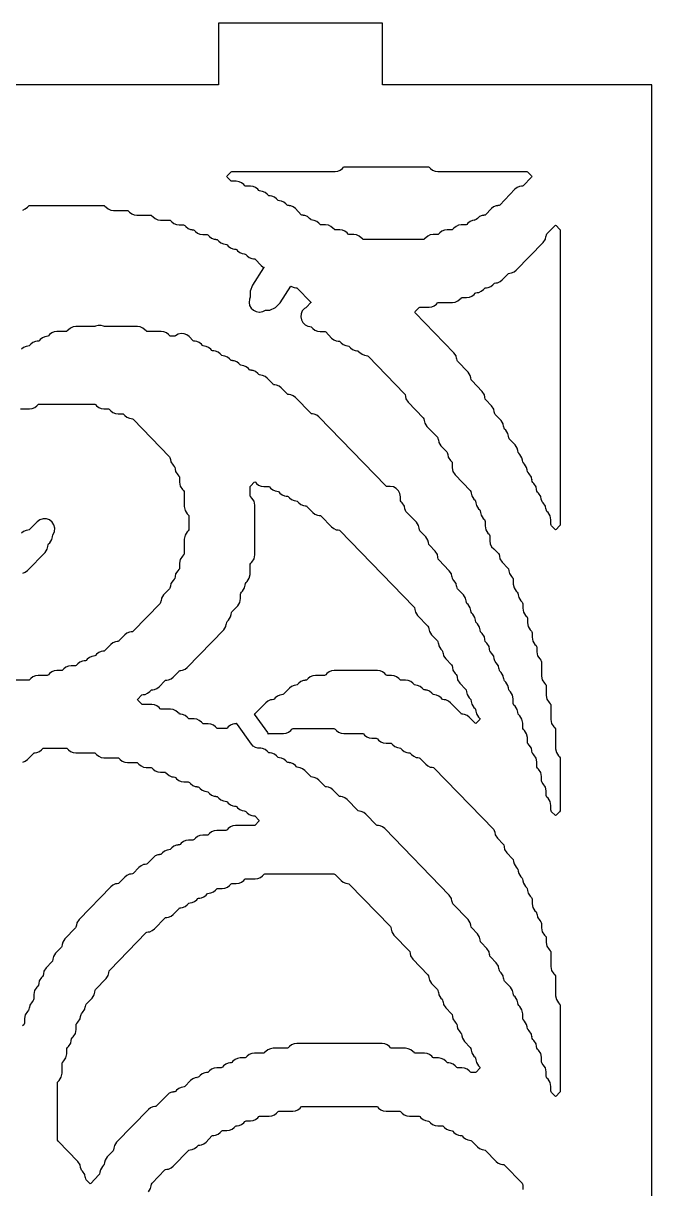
# Model space of a CAD drawing. Header units: millimetres. Extents: x 10 to 410, y 18 to 283.
# Drawn here: x 111.6 to 142.3, y 90.1 to 147 of the extents above; entities that cross this region are included whole.
import ezdxf

# ---------------------------------------------------------------- set-up
doc = ezdxf.new("R2010")
doc.units = ezdxf.units.MM
doc.layers.add('CUT', color=1, linetype='Continuous')

msp = doc.modelspace()

# ---------------------------------------------------------------- linework, layer by layer
at = {"layer": 'CUT'}
for points in [[(142.2679, 144), (129.134, 144), (129.134, 147), (121.134, 147), (121.134, 144), (100.134, 144), (100.134, 147), (92.134, 147), (92.134, 144), (79, 144), (79, 24), (92.134, 24), (92.134, 21), (100.134, 21), (100.134, 24), (121.134, 24), (121.134, 21), (129.134, 21), (129.134, 24), (142.2679, 24)], [(131.4701, 139.9155), (131.5746, 139.8332), (131.6971, 139.7814), (131.8289, 139.7637), (136.1706, 139.7637), (136.2022, 139.7595), (136.2273, 139.7397), (136.4064, 139.5551), (136.4261, 139.5274), (136.4064, 139.4997), (135.9979, 139.0788), (135.9729, 139.0591), (135.9082, 139.0504), (135.9085, 139.0484), (135.825, 139.0372), (135.7025, 138.9854), (135.598, 138.9031), (134.8513, 138.1337), (134.8262, 138.1139), (134.7615, 138.1053), (134.7618, 138.1032), (134.6784, 138.092), (134.5559, 138.0402), (134.4514, 137.9579), (134.1633, 137.6611), (134.1383, 137.6414), (134.0736, 137.6327), (134.0738, 137.6306), (133.9904, 137.6194), (133.8679, 137.5676), (133.7634, 137.4854), (133.7047, 137.4248), (133.6796, 137.4051), (133.6149, 137.3964), (133.6152, 137.3944), (133.5318, 137.3832), (133.4093, 137.3313), (133.3048, 137.2491), (133.246, 137.1885), (133.2209, 137.1688), (133.1893, 137.1646), (132.9756, 137.1646), (132.8438, 137.1469), (132.7213, 137.0951), (132.6168, 137.0128), (132.558, 136.9522), (132.533, 136.9325), (132.5014, 136.9283), (132.2876, 136.9283), (132.1558, 136.9106), (132.0333, 136.8588), (131.9288, 136.7765), (131.87, 136.7159), (131.845, 136.6962), (131.8134, 136.692), (131.5996, 136.692), (131.4678, 136.6743), (131.3453, 136.6225), (131.2408, 136.5402), (131.1821, 136.4797), (131.157, 136.4599), (131.1254, 136.4557), (128.2109, 136.4557), (128.1793, 136.4599), (128.1543, 136.4797), (128.0955, 136.5402), (127.991, 136.6225), (127.8685, 136.6743), (127.7367, 136.692), (127.5229, 136.692), (127.4913, 136.6962), (127.4663, 136.7159), (127.4075, 136.7765), (127.303, 136.8588), (127.1805, 136.9106), (127.0487, 136.9283), (126.835, 136.9283), (126.8034, 136.9325), (126.7783, 136.9522), (126.7195, 137.0128), (126.615, 137.0951), (126.4926, 137.1469), (126.3607, 137.1646), (126.147, 137.1646), (126.1154, 137.1688), (126.0903, 137.1885), (126.0316, 137.2491), (125.9271, 137.3313), (125.8046, 137.3832), (125.7212, 137.3944), (125.7214, 137.3964), (125.6567, 137.4051), (125.6317, 137.4248), (125.5729, 137.4854), (125.4684, 137.5676), (125.3459, 137.6194), (125.2625, 137.6306), (125.2628, 137.6327), (125.1981, 137.6414), (125.173, 137.6611), (124.8849, 137.9579), (124.7804, 138.0402), (124.6579, 138.092), (124.5745, 138.1032), (124.5748, 138.1053), (124.5101, 138.1139), (124.485, 138.1337), (124.4263, 138.1942), (124.3218, 138.2765), (124.1993, 138.3283), (124.1159, 138.3395), (124.1161, 138.3415), (124.0514, 138.3502), (124.0264, 138.37), (123.9676, 138.4305), (123.8631, 138.5128), (123.7406, 138.5646), (123.6572, 138.5758), (123.6575, 138.5778), (123.5928, 138.5865), (123.5677, 138.6062), (123.509, 138.6668), (123.4045, 138.7491), (123.282, 138.8009), (123.1986, 138.8121), (123.1988, 138.8141), (123.1341, 138.8228), (123.1091, 138.8425), (123.0503, 138.9031), (122.9458, 138.9854), (122.8233, 139.0372), (122.6915, 139.0549), (122.4777, 139.0549), (122.4461, 139.0591), (122.4211, 139.0788), (122.3623, 139.1394), (122.2578, 139.2216), (122.1353, 139.2735), (122.0035, 139.2911), (121.7898, 139.2911), (121.7582, 139.2954), (121.7331, 139.3151), (121.5539, 139.4997), (121.5343, 139.5274), (121.5539, 139.5551), (121.7331, 139.7397), (121.7582, 139.7595), (121.7898, 139.7637), (126.8194, 139.7637), (126.9512, 139.7814), (127.0737, 139.8332), (127.1782, 139.9155), (127.237, 139.976), (127.262, 139.9958), (127.2936, 140), (131.3547, 140), (131.3863, 139.9958), (131.4114, 139.976)], [(132.9114, 133.5357), (132.9702, 133.5963), (132.9952, 133.616), (133.0268, 133.6203), (133.2406, 133.6203), (133.3724, 133.6379), (133.4949, 133.6898), (133.5994, 133.772), (133.6581, 133.8326), (133.6832, 133.8523), (133.7479, 133.861), (133.7476, 133.863), (133.831, 133.8742), (133.9535, 133.926), (134.058, 134.0083), (134.1168, 134.0689), (134.1418, 134.0886), (134.2066, 134.0973), (134.2063, 134.0993), (134.2897, 134.1105), (134.4122, 134.1623), (134.5167, 134.2446), (134.5754, 134.3051), (134.6005, 134.3249), (134.6652, 134.3336), (134.6649, 134.3356), (134.7484, 134.3468), (134.8708, 134.3986), (134.9753, 134.4809), (135.2634, 134.7777), (135.2885, 134.7974), (135.3532, 134.8061), (135.3529, 134.8082), (135.4363, 134.8194), (135.5588, 134.8712), (135.6633, 134.9535), (136.9801, 136.3102), (137.0847, 136.4706), (137.1093, 136.5968), (137.1121, 136.5963), (137.13, 136.6884), (137.155, 136.7266), (137.552, 137.1358), (137.58, 137.1566), (137.6079, 137.1358), (137.7757, 136.9629), (137.8006, 136.9247), (137.8093, 136.88), (137.8093, 122.5631), (137.8006, 122.5183), (137.7757, 122.4801), (137.6079, 122.3073), (137.58, 122.2865), (137.552, 122.3073), (137.3843, 122.4801), (137.3594, 122.5183), (137.3506, 122.5631), (137.3506, 122.7846), (137.314, 122.9725), (137.2094, 123.1328), (137.155, 123.189), (137.13, 123.2272), (137.1121, 123.3193), (137.1093, 123.3188), (137.0847, 123.4451), (136.9801, 123.6054), (136.9256, 123.6615), (136.9007, 123.6997), (136.8827, 123.7919), (136.88, 123.7914), (136.8553, 123.9176), (136.7508, 124.078), (136.6963, 124.1341), (136.6714, 124.1723), (136.6534, 124.2645), (136.6506, 124.2639), (136.626, 124.3902), (136.5215, 124.5506), (136.467, 124.6067), (136.4421, 124.6449), (136.4241, 124.7371), (136.4213, 124.7365), (136.3967, 124.8628), (136.2921, 125.0231), (136.2376, 125.0793), (136.2127, 125.1175), (136.1948, 125.2096), (136.192, 125.2091), (136.1674, 125.3354), (136.0628, 125.4957), (136.0083, 125.5518), (135.9834, 125.59), (135.9654, 125.6822), (135.9627, 125.6817), (135.938, 125.8079), (135.8335, 125.9683), (135.779, 126.0244), (135.7541, 126.0626), (135.7361, 126.1548), (135.7333, 126.1542), (135.7087, 126.2805), (135.6041, 126.4408), (135.3203, 126.7333), (135.2954, 126.7715), (135.2774, 126.8636), (135.2747, 126.8631), (135.25, 126.9894), (135.1455, 127.1497), (135.091, 127.2058), (135.0661, 127.244), (135.0481, 127.3362), (135.0453, 127.3357), (135.0207, 127.4619), (134.9162, 127.6223), (134.6323, 127.9147), (134.6074, 127.9529), (134.5895, 128.0451), (134.5867, 128.0445), (134.5621, 128.1708), (134.4575, 128.3311), (134.1737, 128.6236), (134.1488, 128.6618), (134.1308, 128.7539), (134.128, 128.7534), (134.1034, 128.8797), (133.9989, 129.04), (133.4857, 129.5687), (133.4608, 129.6069), (133.4428, 129.6991), (133.4401, 129.6985), (133.4154, 129.8248), (133.3109, 129.9851), (132.7977, 130.5139), (132.7728, 130.5521), (132.7548, 130.6442), (132.7521, 130.6437), (132.7274, 130.77), (132.6229, 130.9303), (130.727, 132.8837), (130.7074, 132.9114), (130.727, 132.9391), (130.9062, 133.1237), (130.9313, 133.1434), (130.9629, 133.1477), (131.406, 133.1477), (131.5378, 133.1654), (131.6603, 133.2172), (131.7647, 133.2994), (131.8235, 133.36), (131.8486, 133.3797), (131.8802, 133.384), (132.5526, 133.384), (132.6844, 133.4017), (132.8069, 133.4535)], [(124.6556, 112.5062), (124.7144, 112.5668), (124.7394, 112.5865), (124.771, 112.5907), (126.7682, 112.5907), (126.7998, 112.5865), (126.8248, 112.5668), (126.8836, 112.5062), (126.9881, 112.4239), (127.1106, 112.3721), (127.2424, 112.3544), (128.1441, 112.3544), (128.1757, 112.3502), (128.2008, 112.3305), (128.2596, 112.2699), (128.3641, 112.1876), (128.4865, 112.1358), (128.6184, 112.1181), (128.8321, 112.1181), (128.8637, 112.1139), (128.8888, 112.0942), (128.9475, 112.0336), (129.052, 111.9514), (129.1745, 111.8995), (129.3063, 111.8819), (129.5201, 111.8819), (129.5517, 111.8776), (129.5768, 111.8579), (129.6355, 111.7973), (129.74, 111.7151), (129.8625, 111.6633), (129.9459, 111.6521), (129.9457, 111.65), (130.0104, 111.6413), (130.0354, 111.6216), (130.0942, 111.5611), (130.1987, 111.4788), (130.3212, 111.427), (130.4046, 111.4158), (130.4043, 111.4137), (130.469, 111.405), (130.4941, 111.3853), (130.5528, 111.3248), (130.6573, 111.2425), (130.7798, 111.1907), (130.8632, 111.1795), (130.863, 111.1774), (130.9277, 111.1688), (130.9527, 111.149), (131.2408, 110.8522), (131.3453, 110.7699), (131.4678, 110.7181), (131.5512, 110.7069), (131.551, 110.7049), (131.6157, 110.6962), (131.6407, 110.6765), (134.5651, 107.6634), (134.59, 107.6252), (134.608, 107.533), (134.6107, 107.5335), (134.6354, 107.4073), (134.7399, 107.2469), (135.0237, 106.9545), (135.0486, 106.9163), (135.0666, 106.8241), (135.0694, 106.8247), (135.094, 106.6984), (135.1986, 106.5381), (135.4824, 106.2456), (135.5073, 106.2074), (135.5253, 106.1153), (135.528, 106.1158), (135.5527, 105.9895), (135.6572, 105.8292), (135.7117, 105.7731), (135.7366, 105.7349), (135.7546, 105.6427), (135.7574, 105.6432), (135.782, 105.517), (135.8865, 105.3566), (135.941, 105.3005), (135.9659, 105.2623), (135.9839, 105.1701), (135.9867, 105.1707), (136.0113, 105.0444), (136.1159, 104.884), (136.1704, 104.8279), (136.1953, 104.7897), (136.2132, 104.6975), (136.216, 104.6981), (136.2406, 104.5718), (136.3452, 104.4115), (136.3997, 104.3553), (136.4246, 104.3171), (136.4333, 104.2724), (136.4333, 104.0508), (136.47, 103.863), (136.5745, 103.7026), (136.629, 103.6465), (136.6539, 103.6083), (136.6719, 103.5161), (136.6747, 103.5166), (136.6993, 103.3904), (136.8039, 103.23), (136.8583, 103.1739), (136.8833, 103.1357), (136.892, 103.0909), (136.892, 102.8694), (136.9286, 102.6815), (137.0332, 102.5212), (137.0877, 102.465), (137.1126, 102.4268), (137.1213, 102.3821), (137.1213, 102.1605), (137.158, 101.9727), (137.2625, 101.8123), (137.317, 101.7562), (137.3419, 101.718), (137.3506, 101.6732), (137.3506, 100.9791), (137.3873, 100.7912), (137.4918, 100.6309), (137.5463, 100.5747), (137.5712, 100.5365), (137.58, 100.4918), (137.58, 99.5614), (137.6166, 99.3735), (137.7212, 99.2132), (137.7757, 99.157), (137.8006, 99.1188), (137.8093, 99.0741), (137.8093, 94.9175), (137.8006, 94.8727), (137.7757, 94.8345), (137.6079, 94.6617), (137.58, 94.6409), (137.552, 94.6617), (137.3843, 94.8345), (137.3594, 94.8727), (137.3506, 94.9175), (137.3506, 95.139), (137.314, 95.3269), (137.2094, 95.4873), (137.155, 95.5434), (137.13, 95.5816), (137.1213, 95.6264), (137.1213, 95.8479), (137.0847, 96.0358), (136.9801, 96.1961), (136.9256, 96.2523), (136.9007, 96.2905), (136.892, 96.3352), (136.892, 96.5568), (136.8553, 96.7446), (136.7508, 96.905), (136.6963, 96.9611), (136.6714, 96.9993), (136.6534, 97.0915), (136.6506, 97.091), (136.626, 97.2172), (136.5215, 97.3776), (136.467, 97.4337), (136.4421, 97.4719), (136.4241, 97.5641), (136.4213, 97.5635), (136.3967, 97.6898), (136.2921, 97.8501), (136.2376, 97.9063), (136.2127, 97.9445), (136.1948, 98.0366), (136.192, 98.0361), (136.1674, 98.1624), (136.0628, 98.3227), (136.0083, 98.3788), (135.9834, 98.417), (135.9747, 98.4618), (135.9747, 98.6833), (135.938, 98.8712), (135.8335, 99.0316), (135.779, 99.0877), (135.7541, 99.1259), (135.7361, 99.2181), (135.7333, 99.2175), (135.7087, 99.3438), (135.6041, 99.5041), (135.5497, 99.5603), (135.5247, 99.5985), (135.5068, 99.6906), (135.504, 99.6901), (135.4794, 99.8164), (135.3748, 99.9767), (135.091, 100.2691), (135.0661, 100.3073), (135.0481, 100.3995), (135.0453, 100.399), (135.0207, 100.5252), (134.9162, 100.6856), (134.8617, 100.7417), (134.8368, 100.7799), (134.8188, 100.8721), (134.816, 100.8715), (134.7914, 100.9978), (134.6868, 101.1581), (134.403, 101.4506), (134.3781, 101.4888), (134.3601, 101.5809), (134.3574, 101.5804), (134.3327, 101.7067), (134.2282, 101.867), (133.9444, 102.1594), (133.9195, 102.1976), (133.9015, 102.2898), (133.8987, 102.2893), (133.8741, 102.4155), (133.7695, 102.5759), (133.4857, 102.8683), (133.4608, 102.9065), (133.4428, 102.9987), (133.4401, 102.9981), (133.4154, 103.1244), (133.3109, 103.2847), (132.5684, 104.0497), (132.5435, 104.0879), (132.5255, 104.1801), (132.5227, 104.1796), (132.4981, 104.3058), (132.3936, 104.4662), (129.2421, 107.7132), (129.1376, 107.7955), (129.0152, 107.8473), (128.9317, 107.8585), (128.932, 107.8605), (128.8673, 107.8692), (128.8423, 107.8889), (128.3248, 108.4221), (128.2203, 108.5043), (128.0979, 108.5562), (128.0144, 108.5673), (128.0147, 108.5694), (127.95, 108.5781), (127.9249, 108.5978), (127.4075, 109.1309), (127.303, 109.2132), (127.1805, 109.265), (127.0971, 109.2762), (127.0974, 109.2783), (127.0327, 109.2869), (127.0076, 109.3067), (126.7195, 109.6035), (126.615, 109.6858), (126.4926, 109.7376), (126.4091, 109.7488), (126.4094, 109.7508), (126.3447, 109.7595), (126.3197, 109.7792), (126.0316, 110.0761), (125.9271, 110.1583), (125.8046, 110.2102), (125.7212, 110.2214), (125.7214, 110.2234), (125.6567, 110.2321), (125.6317, 110.2518), (125.3436, 110.5487), (125.2391, 110.6309), (125.1166, 110.6827), (125.0332, 110.6939), (125.0334, 110.696), (124.9687, 110.7047), (124.9437, 110.7244), (124.8849, 110.7849), (124.7804, 110.8672), (124.6579, 110.919), (124.5745, 110.9302), (124.5748, 110.9323), (124.5101, 110.9409), (124.485, 110.9607), (124.4263, 111.0212), (124.3218, 111.1035), (124.1993, 111.1553), (124.1159, 111.1665), (124.1161, 111.1686), (124.0514, 111.1772), (124.0264, 111.197), (123.9676, 111.2575), (123.8631, 111.3398), (123.7406, 111.3916), (123.6572, 111.4028), (123.6575, 111.4048), (123.5928, 111.4135), (123.5677, 111.4332), (123.509, 111.4938), (123.4045, 111.5761), (123.282, 111.6279), (123.1986, 111.6391), (123.1987, 111.64), (123.1838, 111.6365), (123.0586, 111.6399), (122.9385, 111.6756), (122.8317, 111.7411), (122.7455, 111.8321), (122.054, 112.7857), (122.0152, 112.8574), (122.009, 112.851), (121.9839, 112.8312), (121.9192, 112.8226), (121.9195, 112.8205), (121.836, 112.8093), (121.7136, 112.7575), (121.6091, 112.6752), (121.5503, 112.6147), (121.5252, 112.595), (121.4936, 112.5907), (121.1018, 112.5907), (121.0702, 112.595), (121.0451, 112.6147), (120.9864, 112.6752), (120.8819, 112.7575), (120.7594, 112.8093), (120.6276, 112.827), (120.4138, 112.827), (120.3822, 112.8312), (120.3571, 112.851), (120.2984, 112.9115), (120.1939, 112.9938), (120.0714, 113.0456), (119.9396, 113.0633), (119.7258, 113.0633), (119.6942, 113.0675), (119.6692, 113.0873), (119.6104, 113.1478), (119.5059, 113.2301), (119.3834, 113.2819), (119.3, 113.2931), (119.3003, 113.2951), (119.2356, 113.3038), (119.2105, 113.3235), (119.1517, 113.3841), (119.0472, 113.4664), (118.9247, 113.5182), (118.7929, 113.5359), (118.3498, 113.5359), (118.3182, 113.5401), (118.2932, 113.5598), (118.2344, 113.6204), (118.1299, 113.7027), (118.0074, 113.7545), (117.8756, 113.7722), (117.4325, 113.7722), (117.4009, 113.7764), (117.3759, 113.7961), (117.1967, 113.9807), (117.1771, 114.0084), (117.1967, 114.0361), (117.3759, 114.2208), (117.4009, 114.2405), (117.4656, 114.2492), (117.4654, 114.2512), (117.5488, 114.2624), (117.6713, 114.3142), (117.7758, 114.3965), (117.8345, 114.457), (117.8596, 114.4768), (117.9243, 114.4855), (117.924, 114.4875), (118.0074, 114.4987), (118.1299, 114.5505), (118.2344, 114.6328), (118.5225, 114.9296), (118.5476, 114.9493), (118.6123, 114.958), (118.612, 114.9601), (118.6954, 114.9713), (118.8179, 115.0231), (118.9224, 115.1054), (119.2105, 115.4022), (119.2356, 115.4219), (119.3003, 115.4306), (119.3, 115.4327), (119.3834, 115.4438), (119.5059, 115.4957), (119.6104, 115.5779), (121.3858, 117.4073), (121.4904, 117.5676), (121.515, 117.6939), (121.5178, 117.6933), (121.5358, 117.7855), (121.5607, 117.8237), (121.6152, 117.8798), (121.7197, 118.0402), (121.7443, 118.1664), (121.7471, 118.1659), (121.7651, 118.2581), (121.79, 118.2963), (122.0738, 118.5887), (122.1784, 118.749), (122.215, 118.9369), (122.215, 119.1584), (122.2237, 119.2032), (122.2487, 119.2414), (122.3031, 119.2976), (122.4077, 119.4579), (122.4323, 119.5842), (122.4351, 119.5836), (122.4531, 119.6758), (122.478, 119.714), (122.5325, 119.7701), (122.637, 119.9305), (122.6737, 120.1184), (122.6737, 120.5762), (122.6824, 120.6209), (122.7073, 120.6591), (122.7618, 120.7153), (122.8664, 120.8756), (122.903, 121.0635), (122.903, 123.4935), (122.8664, 123.6813), (122.7618, 123.8417), (122.7073, 123.8978), (122.6824, 123.936), (122.6737, 123.9808), (122.6737, 124.3568), (122.6824, 124.4015), (122.7073, 124.4397), (122.8751, 124.6126), (122.903, 124.6334), (122.9309, 124.6126), (122.985, 124.5568), (123.0895, 124.4746), (123.212, 124.4228), (123.3438, 124.4051), (123.5576, 124.4051), (123.5892, 124.4008), (123.6142, 124.3811), (123.673, 124.3205), (123.7775, 124.2383), (123.9, 124.1865), (123.9834, 124.1753), (123.9831, 124.1732), (124.0478, 124.1645), (124.0729, 124.1448), (124.1317, 124.0843), (124.2362, 124.002), (124.3587, 123.9502), (124.4421, 123.939), (124.4418, 123.9369), (124.5065, 123.9282), (124.5316, 123.9085), (124.5903, 123.848), (124.6948, 123.7657), (124.8173, 123.7139), (124.9007, 123.7027), (124.9005, 123.7006), (124.9652, 123.692), (124.9902, 123.6722), (125.049, 123.6117), (125.1535, 123.5294), (125.276, 123.4776), (125.3594, 123.4664), (125.3591, 123.4644), (125.4238, 123.4557), (125.4489, 123.4359), (125.737, 123.1391), (125.8415, 123.0568), (125.9639, 123.005), (126.0474, 122.9938), (126.0471, 122.9918), (126.1118, 122.9831), (126.1368, 122.9634), (126.6543, 122.4303), (126.7588, 122.348), (126.8813, 122.2962), (126.9647, 122.285), (126.9644, 122.2829), (127.0291, 122.2742), (127.0542, 122.2545), (130.6665, 118.5326), (130.6914, 118.4944), (130.7094, 118.4022), (130.7122, 118.4027), (130.7368, 118.2765), (130.8413, 118.1161), (131.3545, 117.5874), (131.3794, 117.5492), (131.3974, 117.457), (131.4001, 117.4576), (131.4248, 117.3313), (131.5293, 117.171), (131.8131, 116.8785), (131.838, 116.8403), (131.856, 116.7482), (131.8588, 116.7487), (131.8834, 116.6225), (131.988, 116.4621), (132.0425, 116.406), (132.0674, 116.3678), (132.0854, 116.2756), (132.0881, 116.2761), (132.1127, 116.1499), (132.2173, 115.9895), (132.5011, 115.6971), (132.526, 115.6589), (132.544, 115.5667), (132.5468, 115.5673), (132.5714, 115.441), (132.676, 115.2807), (132.7304, 115.2245), (132.7554, 115.1863), (132.7733, 115.0942), (132.7761, 115.0947), (132.8007, 114.9684), (132.9053, 114.8081), (133.1891, 114.5157), (133.214, 114.4775), (133.232, 114.3853), (133.2348, 114.3858), (133.2594, 114.2596), (133.3639, 114.0992), (133.4184, 114.0431), (133.4433, 114.0049), (133.4613, 113.9127), (133.4641, 113.9133), (133.4887, 113.787), (133.5933, 113.6267), (133.6478, 113.5705), (133.6727, 113.5323), (133.6906, 113.4402), (133.6934, 113.4407), (133.718, 113.3144), (133.8226, 113.1541), (133.8838, 113.091), (133.9035, 113.0633), (133.8838, 113.0356), (133.7093, 112.8558), (133.6814, 112.835), (133.6535, 112.8558), (133.37, 113.1478), (133.2655, 113.2301), (133.1431, 113.2819), (133.0596, 113.2931), (133.0599, 113.2951), (132.9952, 113.3038), (132.9702, 113.3235), (132.4527, 113.8567), (132.3482, 113.9389), (132.2257, 113.9908), (132.1423, 114.0019), (132.1426, 114.004), (132.0779, 114.0127), (132.0528, 114.0324), (131.9941, 114.093), (131.8896, 114.1752), (131.7671, 114.227), (131.6837, 114.2382), (131.6839, 114.2403), (131.6192, 114.249), (131.5942, 114.2687), (131.5354, 114.3292), (131.4309, 114.4115), (131.3084, 114.4633), (131.225, 114.4745), (131.2253, 114.4766), (131.1606, 114.4853), (131.1355, 114.505), (131.0768, 114.5655), (130.9723, 114.6478), (130.8498, 114.6996), (130.7664, 114.7108), (130.7666, 114.7129), (130.7019, 114.7215), (130.6769, 114.7413), (130.6181, 114.8018), (130.5136, 114.8841), (130.3911, 114.9359), (130.2593, 114.9536), (130.0456, 114.9536), (130.0139, 114.9578), (129.9889, 114.9776), (129.9301, 115.0381), (129.8256, 115.1204), (129.7031, 115.1722), (129.5713, 115.1899), (129.3576, 115.1899), (129.326, 115.1941), (129.3009, 115.2138), (129.2421, 115.2744), (129.1376, 115.3567), (129.0152, 115.4085), (128.8833, 115.4262), (126.7837, 115.4262), (126.6519, 115.4085), (126.5294, 115.3567), (126.4249, 115.2744), (126.3662, 115.2138), (126.3411, 115.1941), (126.3095, 115.1899), (125.8664, 115.1899), (125.7346, 115.1722), (125.6121, 115.1204), (125.5076, 115.0381), (125.4489, 114.9776), (125.4238, 114.9578), (125.3591, 114.9491), (125.3594, 114.9471), (125.276, 114.9359), (125.1535, 114.8841), (125.049, 114.8018), (124.9902, 114.7413), (124.9652, 114.7215), (124.9005, 114.7129), (124.9007, 114.7108), (124.8173, 114.6996), (124.6948, 114.6478), (124.5903, 114.5655), (124.3022, 114.2687), (124.2772, 114.249), (124.2125, 114.2403), (124.2127, 114.2382), (124.1293, 114.227), (124.0068, 114.1752), (123.9023, 114.093), (123.8436, 114.0324), (123.8185, 114.0127), (123.7538, 114.004), (123.7541, 114.0019), (123.6707, 113.9908), (123.5482, 113.9389), (123.4437, 113.8567), (122.9263, 113.3235), (122.9012, 113.3038), (122.8675, 113.2993), (123.5227, 112.3957), (123.5615, 112.3241), (123.5677, 112.3305), (123.5928, 112.3502), (123.6244, 112.3544), (124.2968, 112.3544), (124.4286, 112.3721), (124.5511, 112.4239)], [(114.4515, 98.6845), (114.506, 98.7406), (114.6106, 98.9009), (114.6352, 99.0272), (114.638, 99.0267), (114.6559, 99.1188), (114.6808, 99.157), (114.9647, 99.4494), (115.0692, 99.6098), (115.0938, 99.7361), (115.0966, 99.7355), (115.1146, 99.8277), (115.1395, 99.8659), (115.6526, 100.3946), (115.7572, 100.5549), (115.7818, 100.6812), (115.7846, 100.6807), (115.8026, 100.7728), (115.8275, 100.811), (117.6052, 102.6427), (117.6303, 102.6624), (117.695, 102.6711), (117.6947, 102.6732), (117.7781, 102.6844), (117.9006, 102.7362), (118.0051, 102.8184), (118.5225, 103.3516), (118.5476, 103.3713), (118.6123, 103.38), (118.612, 103.382), (118.6954, 103.3932), (118.8179, 103.445), (118.9224, 103.5273), (119.2105, 103.8241), (119.2356, 103.8439), (119.3003, 103.8525), (119.3, 103.8546), (119.3834, 103.8658), (119.5059, 103.9176), (119.6104, 103.9999), (119.6692, 104.0604), (119.6942, 104.0801), (119.7589, 104.0888), (119.7586, 104.0909), (119.8421, 104.1021), (119.9645, 104.1539), (120.069, 104.2362), (120.1278, 104.2967), (120.1529, 104.3164), (120.2176, 104.3251), (120.2173, 104.3272), (120.3007, 104.3384), (120.4232, 104.3902), (120.5277, 104.4724), (120.5865, 104.533), (120.6115, 104.5527), (120.6762, 104.5614), (120.6759, 104.5635), (120.7594, 104.5746), (120.8819, 104.6265), (120.9864, 104.7087), (121.0451, 104.7693), (121.0702, 104.789), (121.1018, 104.7932), (121.3155, 104.7932), (121.4474, 104.8109), (121.5698, 104.8627), (121.6743, 104.945), (121.7331, 105.0056), (121.7582, 105.0253), (121.7898, 105.0295), (122.0035, 105.0295), (122.1353, 105.0472), (122.2578, 105.099), (122.3623, 105.1813), (122.4211, 105.2419), (122.4461, 105.2616), (122.4777, 105.2658), (122.9208, 105.2658), (123.0526, 105.2835), (123.1751, 105.3353), (123.2796, 105.4176), (123.3384, 105.4781), (123.3634, 105.4979), (123.3951, 105.5021), (126.7682, 105.5021), (126.7998, 105.4979), (126.8248, 105.4781), (127.1129, 105.1813), (127.2174, 105.099), (127.3399, 105.0472), (127.4233, 105.036), (127.4231, 105.034), (127.4878, 105.0253), (127.5128, 105.0056), (129.5199, 102.9376), (129.5448, 102.8994), (129.5627, 102.8072), (129.5655, 102.8078), (129.5901, 102.6815), (129.6947, 102.5212), (130.4372, 101.7562), (130.4621, 101.718), (130.4801, 101.6258), (130.4828, 101.6263), (130.5075, 101.5001), (130.612, 101.3397), (131.3545, 100.5747), (131.3794, 100.5365), (131.3974, 100.4444), (131.4001, 100.4449), (131.4248, 100.3187), (131.5293, 100.1583), (131.8131, 99.8659), (131.838, 99.8277), (131.856, 99.7355), (131.8588, 99.7361), (131.8834, 99.6098), (131.988, 99.4494), (132.0425, 99.3933), (132.0674, 99.3551), (132.0854, 99.2629), (132.0881, 99.2635), (132.1127, 99.1372), (132.2173, 98.9769), (132.5011, 98.6845), (132.526, 98.6462), (132.544, 98.5541), (132.5468, 98.5546), (132.5714, 98.4284), (132.676, 98.268), (132.7304, 98.2119), (132.7554, 98.1737), (132.7733, 98.0815), (132.7761, 98.082), (132.8007, 97.9558), (132.9053, 97.7954), (132.9598, 97.7393), (132.9847, 97.7011), (133.0027, 97.6089), (133.0054, 97.6095), (133.0301, 97.4832), (133.1346, 97.3229), (133.4184, 97.0304), (133.4433, 96.9922), (133.4613, 96.9001), (133.4641, 96.9006), (133.4887, 96.7744), (133.5933, 96.614), (133.6478, 96.5579), (133.6727, 96.5197), (133.6906, 96.4275), (133.6934, 96.428), (133.718, 96.3018), (133.8226, 96.1414), (133.8838, 96.0783), (133.9035, 96.0506), (133.8838, 96.0229), (133.7047, 95.8383), (133.6796, 95.8186), (133.648, 95.8143), (133.4855, 95.8143), (133.4539, 95.8186), (133.4288, 95.8383), (133.37, 95.8989), (133.2655, 95.9811), (133.1431, 96.0329), (133.0112, 96.0506), (132.7975, 96.0506), (132.7659, 96.0549), (132.7408, 96.0746), (132.6821, 96.1351), (132.5776, 96.2174), (132.4551, 96.2692), (132.3717, 96.2804), (132.3719, 96.2825), (132.3072, 96.2912), (132.2822, 96.3109), (132.2234, 96.3714), (132.1189, 96.4537), (131.9964, 96.5055), (131.8646, 96.5232), (131.6508, 96.5232), (131.6192, 96.5274), (131.5942, 96.5472), (131.5354, 96.6077), (131.4309, 96.69), (131.3084, 96.7418), (131.1766, 96.7595), (130.7335, 96.7595), (130.7019, 96.7637), (130.6769, 96.7835), (130.6181, 96.844), (130.5136, 96.9263), (130.3911, 96.9781), (130.2593, 96.9958), (129.5869, 96.9958), (129.5553, 97), (129.5302, 97.0197), (129.4715, 97.0803), (129.367, 97.1626), (129.2445, 97.2144), (129.1127, 97.2321), (124.9491, 97.2321), (124.8173, 97.2144), (124.6948, 97.1626), (124.5903, 97.0803), (124.5316, 97.0197), (124.5065, 97), (124.4749, 96.9958), (123.8025, 96.9958), (123.6707, 96.9781), (123.5482, 96.9263), (123.4437, 96.844), (123.3849, 96.7835), (123.3599, 96.7637), (123.3283, 96.7595), (122.8852, 96.7595), (122.7534, 96.7418), (122.6309, 96.69), (122.5264, 96.6077), (122.4676, 96.5472), (122.4426, 96.5274), (122.4109, 96.5232), (122.1972, 96.5232), (122.0654, 96.5055), (121.9429, 96.4537), (121.8384, 96.3714), (121.7796, 96.3109), (121.7546, 96.2912), (121.6899, 96.2825), (121.6901, 96.2804), (121.6067, 96.2692), (121.4842, 96.2174), (121.3797, 96.1351), (121.321, 96.0746), (121.2959, 96.0549), (121.2643, 96.0506), (121.0506, 96.0506), (120.9187, 96.0329), (120.7962, 95.9811), (120.6918, 95.8989), (120.633, 95.8383), (120.6079, 95.8186), (120.5432, 95.8099), (120.5435, 95.8079), (120.4601, 95.7967), (120.3376, 95.7448), (120.2331, 95.6626), (120.1743, 95.602), (120.1493, 95.5823), (120.0846, 95.5736), (120.0848, 95.5716), (120.0014, 95.5604), (119.8789, 95.5086), (119.7744, 95.4263), (119.4863, 95.1295), (119.4613, 95.1097), (119.3966, 95.101), (119.3969, 95.099), (119.3134, 95.0878), (119.191, 95.036), (119.0865, 94.9537), (119.0277, 94.8932), (119.0026, 94.8734), (118.9379, 94.8648), (118.9382, 94.8627), (118.8548, 94.8515), (118.7323, 94.7997), (118.6278, 94.7174), (118.1104, 94.1843), (118.0853, 94.1646), (118.0206, 94.1559), (118.0209, 94.1538), (117.9375, 94.1426), (117.815, 94.0908), (117.7105, 94.0086), (116.1644, 92.4155), (116.0598, 92.2552), (116.0352, 92.1289), (116.0324, 92.1295), (116.0144, 92.0373), (115.9895, 91.9991), (115.7057, 91.7067), (115.6012, 91.5463), (115.5765, 91.4201), (115.5738, 91.4206), (115.5558, 91.3284), (115.5309, 91.2902), (115.4764, 91.2341), (115.3718, 91.0737), (115.3472, 90.9475), (115.3444, 90.948), (115.3265, 90.8559), (115.3015, 90.8177), (114.9045, 90.4085), (114.8765, 90.3877), (114.8486, 90.4085), (114.6808, 90.5814), (114.6559, 90.6196), (114.638, 90.7117), (114.6352, 90.7112), (114.6106, 90.8375), (114.506, 90.9978), (114.4515, 91.0539), (114.4266, 91.0921), (114.4086, 91.1843), (114.4059, 91.1838), (114.3812, 91.31), (114.2767, 91.4704), (113.3049, 92.4717), (113.28, 92.5099), (113.2712, 92.5546), (113.2712, 95.2935), (113.28, 95.3382), (113.3049, 95.3764), (113.3594, 95.4326), (113.4639, 95.5929), (113.5006, 95.7808), (113.5006, 96.2386), (113.5093, 96.2834), (113.5342, 96.3216), (113.5887, 96.3777), (113.6933, 96.5381), (113.7299, 96.7259), (113.7299, 96.9475), (113.7386, 96.9922), (113.7635, 97.0304), (113.818, 97.0866), (113.9226, 97.2469), (113.9472, 97.3732), (113.95, 97.3726), (113.968, 97.4648), (113.9929, 97.503), (114.0473, 97.5592), (114.1519, 97.7195), (114.1886, 97.9074), (114.1886, 98.1289), (114.1973, 98.1737), (114.2222, 98.2119), (114.2767, 98.268), (114.3812, 98.4284), (114.4059, 98.5546), (114.4086, 98.5541), (114.4266, 98.6462)]]:
    msp.add_lwpolyline(points, close=True, dxfattribs=at)
for points in [[(111.5863, 137.8911), (111.7088, 137.9429), (111.8132, 138.0252), (111.872, 138.0857), (111.8971, 138.1055), (111.9287, 138.1097), (115.5311, 138.1097), (115.5627, 138.1055), (115.5878, 138.0857), (115.6465, 138.0252), (115.751, 137.9429), (115.8735, 137.8911), (116.0053, 137.8734), (116.6778, 137.8734), (116.7094, 137.8692), (116.7344, 137.8495), (116.7932, 137.7889), (116.8977, 137.7066), (117.0202, 137.6548), (117.152, 137.6371), (117.8244, 137.6371), (117.856, 137.6329), (117.8811, 137.6132), (117.9398, 137.5526), (118.0443, 137.4703), (118.1668, 137.4185), (118.2986, 137.4008), (118.7417, 137.4008), (118.7733, 137.3966), (118.7984, 137.3769), (118.8571, 137.3163), (118.9616, 137.2341), (119.0841, 137.1822), (119.2159, 137.1646), (119.4297, 137.1646), (119.4613, 137.1603), (119.4863, 137.1406), (119.5451, 137.08), (119.6496, 136.9978), (119.7721, 136.946), (119.8555, 136.9348), (119.8552, 136.9327), (119.9199, 136.924), (119.945, 136.9043), (120.0038, 136.8438), (120.1083, 136.7615), (120.2308, 136.7097), (120.3626, 136.692), (120.5763, 136.692), (120.6079, 136.6877), (120.633, 136.668), (120.6918, 136.6075), (120.7962, 136.5252), (120.9187, 136.4734), (121.0022, 136.4622), (121.0019, 136.4601), (121.0666, 136.4515), (121.0916, 136.4317), (121.1504, 136.3712), (121.2549, 136.2889), (121.3774, 136.2371), (121.4608, 136.2259), (121.4605, 136.2239), (121.5252, 136.2152), (121.5503, 136.1954), (121.6091, 136.1349), (121.7136, 136.0526), (121.836, 136.0008), (121.9195, 135.9896), (121.9192, 135.9876), (121.9839, 135.9789), (122.009, 135.9592), (122.0677, 135.8986), (122.1722, 135.8163), (122.2947, 135.7645), (122.3781, 135.7533), (122.3778, 135.7513), (122.4426, 135.7426), (122.4676, 135.7229), (122.5264, 135.6623), (122.6309, 135.58), (122.7534, 135.5282), (122.8368, 135.517), (122.8365, 135.515), (122.9012, 135.5063), (122.9263, 135.4866), (123.2144, 135.1897), (123.3189, 135.1075), (123.357, 135.0913), (123.3336, 135.0671), (122.7927, 134.2244), (122.6786, 133.9339), (122.6839, 133.6418), (122.6391, 133.5384), (122.6232, 133.3875), (122.6534, 133.2388), (122.7268, 133.106), (122.8366, 133.0013), (122.9727, 132.9344), (123.1227, 132.9114), (123.142, 132.9114), (123.2919, 132.9344), (123.4281, 133.0013), (123.4339, 133.0069), (123.6364, 133.0106), (123.9225, 133.1354), (124.1391, 133.3601), (124.6678, 134.1836), (124.6948, 134.1623), (124.8173, 134.1105), (124.9007, 134.0993), (124.9005, 134.0973), (124.9652, 134.0886), (124.9902, 134.0689), (125.628, 133.4117), (125.6477, 133.384), (125.628, 133.3563), (125.4489, 133.1716), (125.3925, 133.1273), (125.3213, 133.0834), (125.222, 132.9687), (125.1617, 132.8295), (125.1458, 132.6786), (125.176, 132.53), (125.2494, 132.3972), (125.3592, 132.2925), (125.4953, 132.2255), (125.589, 132.2112), (125.5884, 132.207), (125.6531, 132.1983), (125.6782, 132.1786), (125.737, 132.118), (125.8415, 132.0357), (125.9639, 131.9839), (126.0958, 131.9662), (126.3095, 131.9662), (126.3411, 131.962), (126.3662, 131.9423), (126.6543, 131.6454), (126.7588, 131.5632), (126.8813, 131.5114), (126.9647, 131.5002), (126.9644, 131.4981), (127.0291, 131.4894), (127.0542, 131.4697), (127.1129, 131.4092), (127.2174, 131.3269), (127.3399, 131.2751), (127.4233, 131.2639), (127.4231, 131.2618), (127.4878, 131.2531), (127.5128, 131.2334), (127.5716, 131.1729), (127.6761, 131.0906), (127.7986, 131.0388), (127.882, 131.0276), (127.8817, 131.0255), (127.9464, 131.0169), (127.9715, 130.9971), (128.0302, 130.9366), (128.1347, 130.8543), (128.2572, 130.8025), (128.3406, 130.7913), (128.3404, 130.7893), (128.4051, 130.7806), (128.4301, 130.7608), (130.2078, 128.9292), (130.2328, 128.891), (130.2507, 128.7988), (130.2535, 128.7993), (130.2781, 128.6731), (130.3827, 128.5127), (131.1252, 127.7477), (131.1501, 127.7095), (131.168, 127.6174), (131.1708, 127.6179), (131.1954, 127.4917), (131.3, 127.3313), (131.8131, 126.8026), (131.838, 126.7644), (131.856, 126.6722), (131.8588, 126.6728), (131.8834, 126.5465), (131.988, 126.3862), (132.2718, 126.0937), (132.2967, 126.0555), (132.3147, 125.9634), (132.3175, 125.9639), (132.3421, 125.8376), (132.4466, 125.6773), (132.5011, 125.6212), (132.526, 125.583), (132.5348, 125.5382), (132.5348, 125.3167), (132.5714, 125.1288), (132.676, 124.9684), (133.4184, 124.2034), (133.4433, 124.1652), (133.4613, 124.0731), (133.4641, 124.0736), (133.4887, 123.9473), (133.5933, 123.787), (133.6478, 123.7309), (133.6727, 123.6927), (133.6906, 123.6005), (133.6934, 123.601), (133.718, 123.4748), (133.8226, 123.3144), (133.8771, 123.2583), (133.902, 123.2201), (133.92, 123.1279), (133.9227, 123.1285), (133.9474, 123.0022), (134.0519, 122.8419), (134.1064, 122.7857), (134.1313, 122.7475), (134.1401, 122.7028), (134.1401, 122.4812), (134.1767, 122.2933), (134.2813, 122.133), (134.3357, 122.0769), (134.3607, 122.0387), (134.3694, 121.9939), (134.3694, 121.7509), (134.3919, 121.6026), (134.4574, 121.4676), (134.5601, 121.3581), (134.622, 121.3094), (134.7944, 121.1317), (134.8193, 121.0935), (134.8373, 121.0013), (134.8401, 121.0019), (134.8647, 120.8756), (134.9692, 120.7153), (135.253, 120.4228), (135.278, 120.3846), (135.2959, 120.2925), (135.2987, 120.293), (135.3233, 120.1668), (135.4279, 120.0064), (135.4824, 119.9503), (135.5073, 119.9121), (135.516, 119.8673), (135.516, 119.6458), (135.5527, 119.4579), (135.6572, 119.2976), (135.7117, 119.2414), (135.7366, 119.2032), (135.7546, 119.111), (135.7574, 119.1116), (135.782, 118.9853), (135.8865, 118.825), (135.941, 118.7688), (135.9659, 118.7306), (135.9747, 118.6859), (135.9747, 118.4643), (136.0113, 118.2765), (136.1159, 118.1161), (136.1704, 118.06), (136.1953, 118.0218), (136.204, 117.977), (136.204, 117.7555), (136.2406, 117.5676), (136.3452, 117.4073), (136.3997, 117.3511), (136.4246, 117.3129), (136.4333, 117.2682), (136.4333, 117.0466), (136.47, 116.8587), (136.5745, 116.6984), (136.629, 116.6423), (136.6539, 116.6041), (136.6627, 116.5593), (136.6627, 116.3378), (136.6993, 116.1499), (136.8039, 115.9895), (136.8583, 115.9334), (136.8833, 115.8952), (136.892, 115.8504), (136.892, 115.1563), (136.9286, 114.9684), (137.0332, 114.8081), (137.0877, 114.752), (137.1126, 114.7138), (137.1213, 114.669), (137.1213, 114.2112), (137.158, 114.0233), (137.2625, 113.863), (137.317, 113.8068), (137.3419, 113.7686), (137.3506, 113.7238), (137.3506, 113.0297), (137.3873, 112.8419), (137.4918, 112.6815), (137.5463, 112.6254), (137.5712, 112.5872), (137.58, 112.5424), (137.58, 111.612), (137.6166, 111.4241), (137.7212, 111.2638), (137.7757, 111.2077), (137.8006, 111.1695), (137.8093, 111.1247), (137.8093, 108.6221), (137.8006, 108.5774), (137.7757, 108.5392), (137.6079, 108.3663), (137.58, 108.3455), (137.552, 108.3663), (137.3843, 108.5392), (137.3594, 108.5774), (137.3506, 108.6221), (137.3506, 108.8437), (137.314, 109.0316), (137.2094, 109.1919), (137.155, 109.248), (137.13, 109.2862), (137.1213, 109.331), (137.1213, 109.5525), (137.0847, 109.7404), (136.9801, 109.9008), (136.9256, 109.9569), (136.9007, 109.9951), (136.892, 110.0399), (136.892, 110.2614), (136.8553, 110.4493), (136.7508, 110.6096), (136.6963, 110.6658), (136.6714, 110.704), (136.6627, 110.7487), (136.6627, 110.9703), (136.626, 111.1581), (136.5215, 111.3185), (136.467, 111.3746), (136.4421, 111.4128), (136.4241, 111.505), (136.4213, 111.5045), (136.3967, 111.6307), (136.2921, 111.7911), (136.2376, 111.8472), (136.2127, 111.8854), (136.204, 111.9302), (136.204, 112.1517), (136.1674, 112.3396), (136.0628, 112.4999), (136.0083, 112.5561), (135.9834, 112.5943), (135.9747, 112.639), (135.9747, 112.8605), (135.938, 113.0484), (135.8335, 113.2088), (135.779, 113.2649), (135.7541, 113.3031), (135.7361, 113.3953), (135.7333, 113.3947), (135.7087, 113.521), (135.6041, 113.6814), (135.5497, 113.7375), (135.5247, 113.7757), (135.516, 113.8205), (135.516, 114.042), (135.4794, 114.2299), (135.3748, 114.3902), (135.3203, 114.4464), (135.2954, 114.4846), (135.2774, 114.5767), (135.2747, 114.5762), (135.25, 114.7024), (135.1455, 114.8628), (135.091, 114.9189), (135.0661, 114.9571), (135.0481, 115.0493), (135.0453, 115.0488), (135.0207, 115.175), (134.9162, 115.3354), (134.8617, 115.3915), (134.8368, 115.4297), (134.8188, 115.5219), (134.816, 115.5213), (134.7914, 115.6476), (134.6868, 115.8079), (134.6323, 115.8641), (134.6074, 115.9023), (134.5895, 115.9944), (134.5867, 115.9939), (134.5621, 116.1202), (134.4575, 116.2805), (134.403, 116.3366), (134.3781, 116.3748), (134.3601, 116.467), (134.3574, 116.4665), (134.3327, 116.5927), (134.2282, 116.7531), (134.1737, 116.8092), (134.1488, 116.8474), (134.1308, 116.9396), (134.128, 116.9391), (134.1034, 117.0653), (133.9989, 117.2257), (133.9444, 117.2818), (133.9195, 117.32), (133.9015, 117.4122), (133.8987, 117.4116), (133.8741, 117.5379), (133.7695, 117.6982), (133.715, 117.7544), (133.6901, 117.7926), (133.6722, 117.8847), (133.6694, 117.8842), (133.6448, 118.0105), (133.5402, 118.1708), (133.4857, 118.2269), (133.4608, 118.2651), (133.4428, 118.3573), (133.4401, 118.3568), (133.4154, 118.483), (133.3109, 118.6434), (133.2564, 118.6995), (133.2315, 118.7377), (133.2135, 118.8299), (133.2107, 118.8293), (133.1861, 118.9556), (133.0815, 119.116), (132.7977, 119.4084), (132.7728, 119.4466), (132.7548, 119.5388), (132.7521, 119.5382), (132.7274, 119.6645), (132.6229, 119.8248), (132.5684, 119.881), (132.5435, 119.9192), (132.5255, 120.0113), (132.5227, 120.0108), (132.4981, 120.137), (132.3936, 120.2974), (131.8804, 120.8261), (131.8555, 120.8643), (131.8375, 120.9565), (131.8348, 120.9559), (131.8101, 121.0822), (131.7056, 121.2425), (131.4218, 121.535), (131.3969, 121.5732), (131.3789, 121.6653), (131.3761, 121.6648), (131.3515, 121.791), (131.2469, 121.9514), (130.9631, 122.2438), (130.9382, 122.282), (130.9202, 122.3742), (130.9174, 122.3737), (130.8928, 122.4999), (130.7883, 122.6603), (130.2751, 123.189), (130.2502, 123.2272), (130.2322, 123.3193), (130.2295, 123.3188), (130.2048, 123.4451), (130.1003, 123.6054), (130.0458, 123.6615), (130.0209, 123.6997), (130.0122, 123.7445), (130.0122, 123.9051), (129.9877, 124.0596), (129.9167, 124.199), (129.806, 124.3096), (129.6667, 124.3806), (129.5122, 124.4051), (129.3576, 124.4051), (129.326, 124.4093), (129.3009, 124.429), (126.0316, 127.7976), (125.9271, 127.8799), (125.8046, 127.9317), (125.7212, 127.9429), (125.7214, 127.9449), (125.6567, 127.9536), (125.6317, 127.9733), (124.8849, 128.7427), (124.7804, 128.825), (124.6579, 128.8768), (124.5745, 128.888), (124.5748, 128.8901), (124.5101, 128.8988), (124.485, 128.9185), (124.1969, 129.2153), (124.0924, 129.2976), (123.97, 129.3494), (123.8865, 129.3606), (123.8868, 129.3626), (123.8221, 129.3713), (123.7971, 129.3911), (123.509, 129.6879), (123.4045, 129.7702), (123.282, 129.822), (123.1986, 129.8332), (123.1988, 129.8352), (123.1341, 129.8439), (123.1091, 129.8636), (123.0503, 129.9242), (122.9458, 130.0064), (122.8233, 130.0583), (122.7399, 130.0695), (122.7402, 130.0715), (122.6755, 130.0802), (122.6504, 130.0999), (122.5916, 130.1605), (122.4871, 130.2427), (122.3647, 130.2945), (122.2812, 130.3057), (122.2815, 130.3078), (122.2168, 130.3165), (122.1918, 130.3362), (122.133, 130.3968), (122.0285, 130.479), (121.906, 130.5308), (121.8226, 130.542), (121.8229, 130.5441), (121.7582, 130.5528), (121.7331, 130.5725), (121.6743, 130.633), (121.5698, 130.7153), (121.4474, 130.7671), (121.3639, 130.7783), (121.3642, 130.7804), (121.2995, 130.7891), (121.2744, 130.8088), (121.2157, 130.8693), (121.1112, 130.9516), (120.9887, 131.0034), (120.9053, 131.0146), (120.9056, 131.0167), (120.8408, 131.0253), (120.8158, 131.0451), (120.757, 131.1056), (120.6525, 131.1879), (120.53, 131.2397), (120.4466, 131.2509), (120.4469, 131.2529), (120.3822, 131.2616), (120.3571, 131.2813), (120.2984, 131.3419), (120.1939, 131.4242), (120.0714, 131.476), (119.988, 131.4872), (119.9882, 131.4892), (119.9235, 131.4979), (119.8985, 131.5176), (119.7052, 131.7167), (119.5892, 131.8056), (119.4523, 131.8572), (119.3065, 131.8669), (119.164, 131.834), (119.0371, 131.7614), (119.0026, 131.7342), (118.971, 131.73), (118.8085, 131.73), (118.7769, 131.7342), (118.7518, 131.7539), (118.6931, 131.8145), (118.5886, 131.8967), (118.4661, 131.9486), (118.3343, 131.9662), (117.6619, 131.9662), (117.6303, 131.9705), (117.6052, 131.9902), (117.5464, 132.0508), (117.4419, 132.133), (117.3195, 132.1848), (117.1876, 132.2025), (115.5979, 132.2025), (115.5657, 132.2069), (115.53, 132.222), (115.4017, 132.257), (115.2687, 132.257), (115.1404, 132.222), (115.1047, 132.2069), (115.0725, 132.2025), (114.1707, 132.2025), (114.0389, 132.1848), (113.9164, 132.133), (113.8119, 132.0508), (113.7532, 131.9902), (113.7281, 131.9705), (113.6965, 131.9662), (113.2534, 131.9662), (113.1216, 131.9486), (112.9991, 131.8967), (112.8946, 131.8145), (112.8358, 131.7539), (112.8108, 131.7342), (112.7461, 131.7255), (112.7464, 131.7235), (112.6629, 131.7123), (112.5405, 131.6605), (112.436, 131.5782), (112.3772, 131.5176), (112.3521, 131.4979), (112.2874, 131.4892), (112.2877, 131.4872), (112.2043, 131.476), (112.0818, 131.4242), (111.9773, 131.3419), (111.9185, 131.2813), (111.8935, 131.2616), (111.8288, 131.2529), (111.8291, 131.2509), (111.7456, 131.2397), (111.6231, 131.1879), (111.5186, 131.1056)], [(111.47, 128.1857), (111.9131, 128.1857), (112.0449, 128.2033), (112.1674, 128.2552), (112.2719, 128.3374), (112.3307, 128.398), (112.3557, 128.4177), (112.3873, 128.4219), (115.0725, 128.4219), (115.1041, 128.4177), (115.1291, 128.398), (115.1879, 128.3374), (115.2924, 128.2552), (115.4149, 128.2033), (115.5467, 128.1857), (115.7604, 128.1857), (115.7921, 128.1814), (115.8171, 128.1617), (115.8759, 128.1011), (115.9804, 128.0189), (116.1029, 127.9671), (116.2347, 127.9494), (116.4484, 127.9494), (116.48, 127.9451), (116.5051, 127.9254), (116.5639, 127.8649), (116.6684, 127.7826), (116.7908, 127.7308), (116.8743, 127.7196), (116.874, 127.7175), (116.9387, 127.7088), (116.9637, 127.6891), (118.7415, 125.8574), (118.7664, 125.8192), (118.7844, 125.7271), (118.7871, 125.7276), (118.8117, 125.6014), (118.9163, 125.441), (118.9708, 125.3849), (118.9957, 125.3467), (119.0137, 125.2545), (119.0165, 125.255), (119.0411, 125.1288), (119.1456, 124.9684), (119.2001, 124.9123), (119.225, 124.8741), (119.2338, 124.8293), (119.2338, 124.6078), (119.2704, 124.4199), (119.375, 124.2596), (119.4294, 124.2034), (119.4544, 124.1652), (119.4631, 124.1205), (119.4631, 123.4264), (119.4997, 123.2385), (119.6043, 123.0781), (119.6588, 123.022), (119.6837, 122.9838), (119.6924, 122.939), (119.6924, 122.3268), (119.6837, 122.282), (119.6588, 122.2438), (119.6043, 122.1877), (119.4997, 122.0273), (119.4631, 121.8395), (119.4631, 121.1453), (119.4544, 121.1006), (119.4294, 121.0624), (119.375, 121.0062), (119.2704, 120.8459), (119.2338, 120.658), (119.2338, 120.4365), (119.225, 120.3917), (119.2001, 120.3535), (119.1456, 120.2974), (119.0411, 120.137), (119.0165, 120.0108), (119.0137, 120.0113), (118.9957, 119.9192), (118.9708, 119.881), (118.9163, 119.8248), (118.8117, 119.6645), (118.7871, 119.5382), (118.7844, 119.5388), (118.7664, 119.4466), (118.7415, 119.4084), (118.4577, 119.116), (118.3531, 118.9556), (118.3285, 118.8293), (118.3257, 118.8299), (118.3077, 118.7377), (118.2828, 118.6995), (116.9637, 117.3404), (116.9387, 117.3207), (116.874, 117.312), (116.8743, 117.31), (116.7908, 117.2988), (116.6684, 117.247), (116.5639, 117.1647), (116.2758, 116.8678), (116.2507, 116.8481), (116.186, 116.8394), (116.1863, 116.8374), (116.1029, 116.8262), (115.9804, 116.7744), (115.8759, 116.6921), (115.5878, 116.3953), (115.5627, 116.3755), (115.498, 116.3669), (115.4983, 116.3648), (115.4149, 116.3536), (115.2924, 116.3018), (115.1879, 116.2195), (115.1291, 116.159), (115.1041, 116.1393), (115.0394, 116.1306), (115.0396, 116.1285), (114.9562, 116.1173), (114.8337, 116.0655), (114.7292, 115.9833), (114.6705, 115.9227), (114.6454, 115.903), (114.5807, 115.8943), (114.581, 115.8922), (114.4976, 115.881), (114.3751, 115.8292), (114.2706, 115.747), (114.2118, 115.6864), (114.1868, 115.6667), (114.1552, 115.6624), (113.9414, 115.6624), (113.8096, 115.6448), (113.6871, 115.5929), (113.5826, 115.5107), (113.5238, 115.4501), (113.4988, 115.4304), (113.4672, 115.4262), (113.2534, 115.4262), (113.1216, 115.4085), (112.9991, 115.3567), (112.8946, 115.2744), (112.8358, 115.2138), (112.8108, 115.1941), (112.7792, 115.1899), (112.3361, 115.1899), (112.2043, 115.1722), (112.0818, 115.1204), (111.9773, 115.0381), (111.9185, 114.9776), (111.8935, 114.9578), (111.8619, 114.9536), (110.7308, 114.9536)], [(111.5863, 120.1696), (111.7088, 120.2214), (111.8132, 120.3037), (112.6714, 121.1878), (112.7759, 121.3482), (112.8006, 121.4744), (112.8033, 121.4739), (112.8213, 121.5661), (112.8462, 121.6043), (112.9007, 121.6604), (113.0053, 121.8208), (113.0299, 121.947), (113.0327, 121.9465), (113.0506, 122.0387), (113.0659, 122.0621), (113.1316, 122.2114), (113.1456, 122.3739), (113.1066, 122.5323), (113.0188, 122.6697), (112.8914, 122.7715), (112.7379, 122.8269), (112.5749, 122.83), (112.4195, 122.7804), (112.2883, 122.6835), (111.9185, 122.3024), (111.8935, 122.2827), (111.8288, 122.274), (111.8291, 122.272), (111.7456, 122.2608), (111.6231, 122.209), (111.5186, 122.1267)], [(111.5863, 110.9544), (111.7088, 111.0062), (111.8132, 111.0885), (112.1013, 111.3853), (112.1264, 111.405), (112.1911, 111.4137), (112.1908, 111.4158), (112.2742, 111.427), (112.3967, 111.4788), (112.5012, 111.5611), (112.56, 111.6216), (112.5851, 111.6413), (112.6167, 111.6456), (113.6965, 111.6456), (113.7281, 111.6413), (113.7532, 111.6216), (113.8119, 111.5611), (113.9164, 111.4788), (114.0389, 111.427), (114.1707, 111.4093), (115.0725, 111.4093), (115.1041, 111.405), (115.1291, 111.3853), (115.1879, 111.3248), (115.2924, 111.2425), (115.4149, 111.1907), (115.5467, 111.173), (116.2191, 111.173), (116.2507, 111.1688), (116.2758, 111.149), (116.3345, 111.0885), (116.439, 111.0062), (116.5615, 110.9544), (116.6933, 110.9367), (117.1364, 110.9367), (117.168, 110.9325), (117.1931, 110.9127), (117.2518, 110.8522), (117.3563, 110.7699), (117.4788, 110.7181), (117.6106, 110.7004), (117.8244, 110.7004), (117.856, 110.6962), (117.8811, 110.6765), (117.9398, 110.6159), (118.0443, 110.5336), (118.1668, 110.4818), (118.2986, 110.4641), (118.5124, 110.4641), (118.544, 110.4599), (118.569, 110.4402), (118.6278, 110.3796), (118.7323, 110.2973), (118.8548, 110.2455), (118.9382, 110.2343), (118.9379, 110.2323), (119.0026, 110.2236), (119.0277, 110.2039), (119.0865, 110.1433), (119.191, 110.0611), (119.3134, 110.0092), (119.4453, 109.9916), (119.659, 109.9916), (119.6906, 109.9873), (119.7157, 109.9676), (119.7744, 109.907), (119.8789, 109.8248), (120.0014, 109.773), (120.0848, 109.7618), (120.0846, 109.7597), (120.1493, 109.751), (120.1743, 109.7313), (120.2331, 109.6708), (120.3376, 109.5885), (120.4601, 109.5367), (120.5435, 109.5255), (120.5432, 109.5234), (120.6079, 109.5147), (120.633, 109.495), (120.6918, 109.4345), (120.7962, 109.3522), (120.9187, 109.3004), (121.0022, 109.2892), (121.0019, 109.2871), (121.0666, 109.2785), (121.0916, 109.2587), (121.1504, 109.1982), (121.2549, 109.1159), (121.3774, 109.0641), (121.4608, 109.0529), (121.4605, 109.0509), (121.5252, 109.0422), (121.5503, 109.0224), (121.6091, 108.9619), (121.7136, 108.8796), (121.836, 108.8278), (121.9195, 108.8166), (121.9192, 108.8146), (121.9839, 108.8059), (122.009, 108.7862), (122.0677, 108.7256), (122.1722, 108.6433), (122.2947, 108.5915), (122.3781, 108.5803), (122.3778, 108.5783), (122.4426, 108.5696), (122.4676, 108.5499), (122.5264, 108.4893), (122.6309, 108.4071), (122.7534, 108.3552), (122.8368, 108.344), (122.8365, 108.342), (122.9012, 108.3333), (122.9263, 108.3136), (123.1054, 108.129), (123.1251, 108.1013), (123.1054, 108.0736), (122.9263, 107.8889), (122.9012, 107.8692), (122.8696, 107.865), (121.9679, 107.865), (121.836, 107.8473), (121.7136, 107.7955), (121.6091, 107.7132), (121.5503, 107.6527), (121.5252, 107.6329), (121.4936, 107.6287), (121.0506, 107.6287), (120.9187, 107.611), (120.7962, 107.5592), (120.6918, 107.4769), (120.633, 107.4164), (120.6079, 107.3966), (120.5763, 107.3924), (120.3626, 107.3924), (120.2308, 107.3747), (120.1083, 107.3229), (120.0038, 107.2406), (119.945, 107.1801), (119.9199, 107.1604), (119.8883, 107.1561), (119.6746, 107.1561), (119.5428, 107.1384), (119.4203, 107.0866), (119.3158, 107.0043), (119.257, 106.9438), (119.232, 106.9241), (119.1673, 106.9154), (119.1675, 106.9133), (119.0841, 106.9021), (118.9616, 106.8503), (118.8571, 106.7681), (118.7984, 106.7075), (118.7733, 106.6878), (118.7086, 106.6791), (118.7089, 106.6771), (118.6255, 106.6659), (118.503, 106.614), (118.3985, 106.5318), (118.3397, 106.4712), (118.3147, 106.4515), (118.25, 106.4428), (118.2502, 106.4408), (118.1668, 106.4296), (118.0443, 106.3778), (117.9398, 106.2955), (117.6517, 105.9986), (117.6267, 105.9789), (117.562, 105.9702), (117.5622, 105.9682), (117.4788, 105.957), (117.3563, 105.9052), (117.2518, 105.8229), (116.9637, 105.5261), (116.9387, 105.5064), (116.874, 105.4977), (116.8743, 105.4956), (116.7908, 105.4844), (116.6684, 105.4326), (116.5639, 105.3503), (116.2758, 105.0535), (116.2507, 105.0338), (116.186, 105.0251), (116.1863, 105.023), (116.1029, 105.0118), (115.9804, 104.96), (115.8759, 104.8778), (114.3298, 103.2847), (114.2252, 103.1244), (114.2006, 102.9981), (114.1978, 102.9987), (114.1798, 102.9065), (114.1549, 102.8683), (113.6418, 102.3396), (113.5372, 102.1792), (113.5126, 102.053), (113.5098, 102.0535), (113.4918, 101.9613), (113.4669, 101.9231), (113.1831, 101.6307), (113.0786, 101.4704), (113.0539, 101.3441), (113.0512, 101.3447), (113.0332, 101.2525), (113.0083, 101.2143), (112.7245, 100.9219), (112.6199, 100.7615), (112.5953, 100.6353), (112.5925, 100.6358), (112.5745, 100.5436), (112.5496, 100.5054), (112.4951, 100.4493), (112.3906, 100.2889), (112.366, 100.1627), (112.3632, 100.1632), (112.3452, 100.0711), (112.3203, 100.0328), (112.2658, 99.9767), (112.1612, 99.8164), (112.1246, 99.6285), (112.1246, 99.407), (112.1159, 99.3622), (112.091, 99.324), (112.0365, 99.2679), (111.9319, 99.1075), (111.9073, 98.9812), (111.9045, 98.9818), (111.8865, 98.8896), (111.8616, 98.8514), (111.8072, 98.7953), (111.7026, 98.6349), (111.6659, 98.447), (111.6659, 98.2255), (111.6572, 98.1808), (111.6323, 98.1426), (111.5778, 98.0864)], [(117.7166, 89.998), (117.8212, 90.1583), (117.8458, 90.2846), (117.8485, 90.284), (117.8665, 90.3762), (117.8914, 90.4144), (118.5225, 91.0646), (118.5476, 91.0844), (118.6123, 91.093), (118.612, 91.0951), (118.6954, 91.1063), (118.8179, 91.1581), (118.9224, 91.2404), (119.6692, 92.0098), (119.6942, 92.0295), (119.7589, 92.0382), (119.7586, 92.0402), (119.8421, 92.0514), (119.9645, 92.1033), (120.069, 92.1855), (120.1278, 92.2461), (120.1529, 92.2658), (120.2176, 92.2745), (120.2173, 92.2765), (120.3007, 92.2877), (120.4232, 92.3395), (120.5277, 92.4218), (120.8158, 92.7187), (120.8408, 92.7384), (120.9056, 92.7471), (120.9053, 92.7491), (120.9887, 92.7603), (121.1112, 92.8121), (121.2157, 92.8944), (121.2744, 92.9549), (121.2995, 92.9747), (121.3311, 92.9789), (121.5449, 92.9789), (121.6767, 92.9966), (121.7992, 93.0484), (121.9037, 93.1307), (121.9624, 93.1912), (121.9875, 93.2109), (122.0522, 93.2196), (122.0519, 93.2217), (122.1353, 93.2329), (122.2578, 93.2847), (122.3623, 93.367), (122.4211, 93.4275), (122.4461, 93.4472), (122.4777, 93.4515), (122.6915, 93.4515), (122.8233, 93.4692), (122.9458, 93.521), (123.0503, 93.6032), (123.1091, 93.6638), (123.1341, 93.6835), (123.1657, 93.6878), (123.6088, 93.6878), (123.7406, 93.7055), (123.8631, 93.7573), (123.9676, 93.8395), (124.0264, 93.9001), (124.0514, 93.9198), (124.083, 93.9241), (124.7555, 93.9241), (124.8873, 93.9417), (125.0098, 93.9936), (125.1142, 94.0758), (125.173, 94.1364), (125.1981, 94.1561), (125.2297, 94.1603), (128.8321, 94.1603), (128.8637, 94.1561), (128.8888, 94.1364), (128.9475, 94.0758), (129.052, 93.9936), (129.1745, 93.9417), (129.3063, 93.9241), (129.9788, 93.9241), (130.0104, 93.9198), (130.0354, 93.9001), (130.0942, 93.8395), (130.1987, 93.7573), (130.3212, 93.7055), (130.453, 93.6878), (130.8961, 93.6878), (130.9277, 93.6835), (130.9527, 93.6638), (131.0115, 93.6032), (131.116, 93.521), (131.2385, 93.4692), (131.3219, 93.458), (131.3216, 93.4559), (131.3863, 93.4472), (131.4114, 93.4275), (131.4701, 93.367), (131.5746, 93.2847), (131.6971, 93.2329), (131.8289, 93.2152), (132.0427, 93.2152), (132.0743, 93.2109), (132.0994, 93.1912), (132.1581, 93.1307), (132.2626, 93.0484), (132.3851, 92.9966), (132.4685, 92.9854), (132.4683, 92.9833), (132.533, 92.9747), (132.558, 92.9549), (132.6168, 92.8944), (132.7213, 92.8121), (132.8438, 92.7603), (132.9272, 92.7491), (132.9269, 92.7471), (132.9916, 92.7384), (133.0167, 92.7187), (133.0754, 92.6581), (133.1799, 92.5758), (133.3024, 92.524), (133.3858, 92.5128), (133.3856, 92.5108), (133.4503, 92.5021), (133.4753, 92.4824), (133.7634, 92.1855), (133.8679, 92.1033), (133.9904, 92.0514), (134.0738, 92.0402), (134.0736, 92.0382), (134.1383, 92.0295), (134.1633, 92.0098), (134.6807, 91.4767), (134.7852, 91.3944), (134.9077, 91.3426), (134.9911, 91.3314), (134.9909, 91.3293), (135.0556, 91.3207), (135.0806, 91.3009), (135.941, 90.4144), (135.9659, 90.3762), (135.9747, 90.3314), (135.9747, 90.1099)]]:
    msp.add_lwpolyline(points, dxfattribs=at)

doc.saveas('drawing.dxf')
